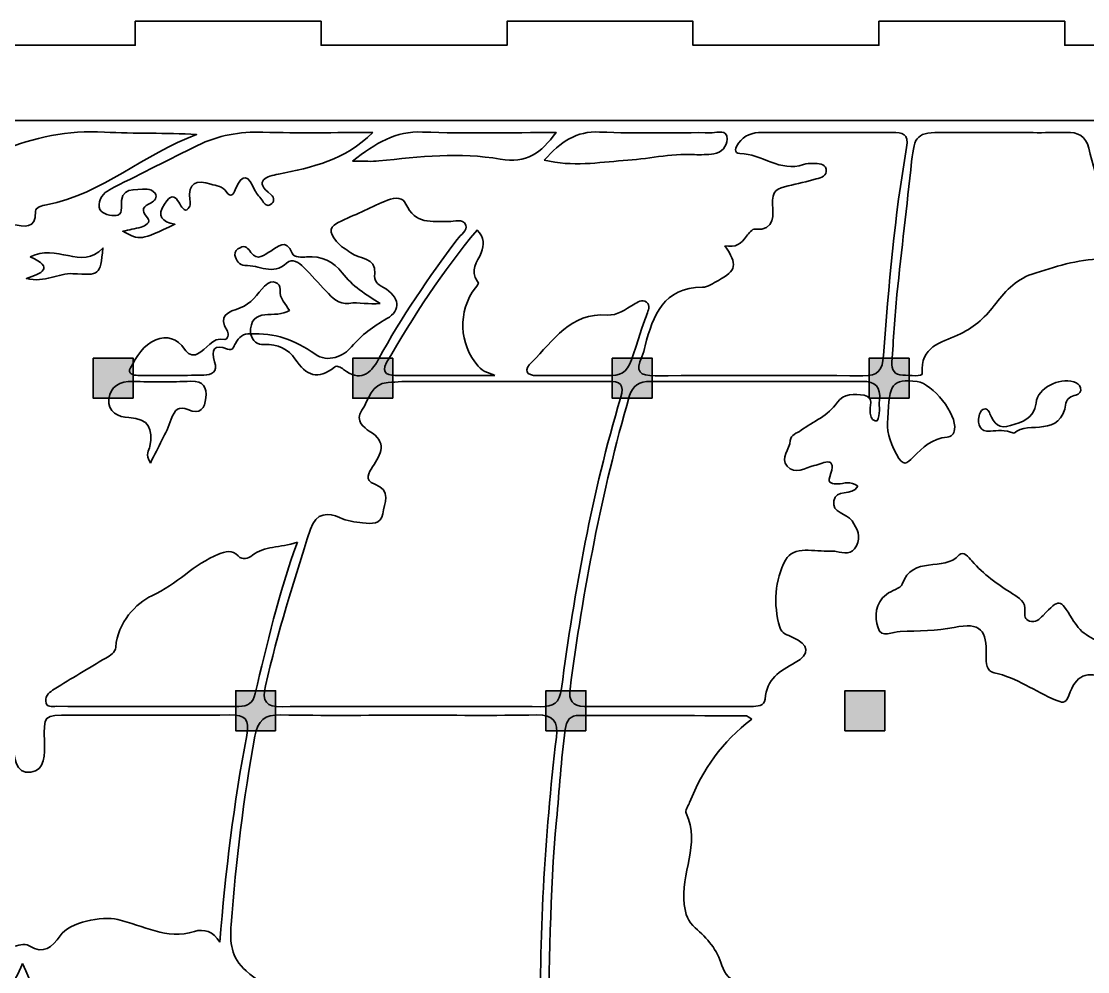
# Model space of a CAD drawing. Header units: millimetres. Extents: x 1 to 1629, y -192 to 365.
# Drawn here: x 152.3 to 285.6, y 246.3 to 365.1 of the extents above; entities that cross this region are included whole.
import ezdxf

# ---------------------------------------------------------------- set-up
doc = ezdxf.new("R2010")
doc.units = ezdxf.units.MM
doc.header["$MEASUREMENT"] = 0
for name, color, linetype, lineweight in [('CorteExterno', 7, 'Continuous', 0), ('CorteInterno', 7, 'Continuous', 0), ('Marcacao', 7, 'Continuous', 0)]:
    doc.layers.add(name, color=color, linetype=linetype, lineweight=lineweight)

# ---------------------------------------------------------------- blocks, each defined once
blk = doc.blocks.new('Block_4')
at = {"layer": 'CorteInterno', "true_color": 0x66b32e, "transparency": 33554687}
h = blk.add_hatch(color=85, dxfattribs=at)
h.dxf.hatch_style = 2
h.paths.add_polyline_path([(166.27, 317.95), (161.27, 317.95), (161.27, 322.95), (166.27, 322.95)])
h = blk.add_hatch(color=85, dxfattribs=at)
h.dxf.hatch_style = 2
h.paths.add_polyline_path([(198.73, 317.95), (193.73, 317.95), (193.73, 322.95), (198.73, 322.95)])
h = blk.add_hatch(color=85, dxfattribs=at)
h.dxf.hatch_style = 2
h.paths.add_polyline_path([(231.18, 317.95), (226.18, 317.95), (226.18, 322.95), (231.18, 322.95)])
h = blk.add_hatch(color=85, dxfattribs=at)
h.dxf.hatch_style = 2
h.paths.add_polyline_path([(263.29, 317.95), (258.29, 317.95), (258.29, 322.95), (263.29, 322.95)])
h = blk.add_hatch(color=85, dxfattribs=at)
h.dxf.hatch_style = 2
h.paths.add_polyline_path([(184.08, 276.37), (179.08, 276.37), (179.08, 281.37), (184.08, 281.37)])
h = blk.add_hatch(color=85, dxfattribs=at)
h.dxf.hatch_style = 2
h.paths.add_polyline_path([(222.88, 276.37), (217.88, 276.37), (217.88, 281.37), (222.88, 281.37)])
h = blk.add_hatch(color=85, dxfattribs=at)
h.dxf.hatch_style = 2
h.paths.add_polyline_path([(260.28, 276.37), (255.28, 276.37), (255.28, 281.37), (260.28, 281.37)])
at = {"layer": 'CorteInterno', "color": 18, "lineweight": 35, "true_color": 0x020202}
for points in [[(166.27, 317.95), (161.27, 317.95), (161.27, 322.95), (166.27, 322.95)], [(198.73, 317.95), (193.73, 317.95), (193.73, 322.95), (198.73, 322.95)], [(231.18, 317.95), (226.18, 317.95), (226.18, 322.95), (231.18, 322.95)], [(263.29, 317.95), (258.29, 317.95), (258.29, 322.95), (263.29, 322.95)], [(184.08, 276.37), (179.08, 276.37), (179.08, 281.37), (184.08, 281.37)], [(222.88, 276.37), (217.88, 276.37), (217.88, 281.37), (222.88, 281.37)], [(260.28, 276.37), (255.28, 276.37), (255.28, 281.37), (260.28, 281.37)]]:
    blk.add_lwpolyline(points, close=True, dxfattribs=at)

msp = doc.modelspace()

# ---------------------------------------------------------------- linework, layer by layer
at = {"layer": 'CorteExterno', "color": 250, "lineweight": 35, "true_color": 0x1d1d1b}
msp.add_open_spline([(4.14, 362.07), (4.14, 362.07), (4.14, 339.69), (4.14, 339.69), (4.14, 339.69), (1.14, 339.69), (1.14, 339.69), (1.14, 339.69), (1.14, 316.44), (1.14, 316.44), (1.14, 316.44), (4.14, 316.44), (4.14, 316.44), (4.14, 316.44), (4.14, 293.19), (4.14, 293.19), (4.14, 293.19), (1.14, 293.19), (1.14, 293.19), (1.14, 293.19), (1.14, 269.94), (1.14, 269.94), (1.14, 269.94), (4.14, 269.94), (4.14, 269.94), (4.14, 269.94), (4.14, 246.69), (4.14, 246.69), (4.14, 246.69), (1.14, 246.69), (1.14, 246.69), (1.14, 246.69), (1.14, 223.44), (1.14, 223.44), (1.14, 223.44), (4.14, 223.44), (4.14, 223.44), (4.14, 223.44), (4.14, 200.19), (4.14, 200.19), (4.14, 200.19), (1.14, 200.19), (1.14, 200.19), (1.14, 200.19), (1.14, 176.94), (1.14, 176.94), (1.14, 176.94), (4.14, 176.94), (4.14, 176.94), (4.14, 176.94), (4.14, 153.69), (4.14, 153.69), (4.14, 153.69), (1.14, 153.69), (1.14, 153.69), (1.14, 153.69), (1.14, 130.44), (1.14, 130.44), (1.14, 130.44), (4.14, 130.44), (4.14, 130.44), (4.14, 130.44), (4.14, 108.07), (4.14, 108.07), (4.14, 108.07), (27.02, 108.07), (27.02, 108.07), (27.02, 108.07), (27.02, 105.07), (27.02, 105.07), (27.02, 105.07), (50.27, 105.07), (50.27, 105.07), (50.27, 105.07), (50.27, 108.07), (50.27, 108.07), (50.27, 108.07), (73.52, 108.07), (73.52, 108.07), (73.52, 108.07), (73.52, 105.07), (73.52, 105.07), (73.52, 105.07), (96.77, 105.07), (96.77, 105.07), (96.77, 105.07), (96.77, 108.07), (96.77, 108.07), (96.77, 108.07), (120.02, 108.07), (120.02, 108.07), (120.02, 108.07), (120.02, 105.07), (120.02, 105.07), (120.02, 105.07), (143.27, 105.07), (143.27, 105.07), (143.27, 105.07), (143.27, 108.07), (143.27, 108.07), (143.27, 108.07), (166.52, 108.07), (166.52, 108.07), (166.52, 108.07), (166.52, 105.07), (166.52, 105.07), (166.52, 105.07), (189.77, 105.07), (189.77, 105.07), (189.77, 105.07), (189.77, 108.07), (189.77, 108.07), (189.77, 108.07), (213.02, 108.07), (213.02, 108.07), (213.02, 108.07), (213.02, 105.07), (213.02, 105.07), (213.02, 105.07), (236.27, 105.07), (236.27, 105.07), (236.27, 105.07), (236.27, 108.07), (236.27, 108.07), (236.27, 108.07), (259.52, 108.07), (259.52, 108.07), (259.52, 108.07), (259.52, 105.07), (259.52, 105.07), (259.52, 105.07), (282.77, 105.07), (282.77, 105.07), (282.77, 105.07), (282.77, 108.07), (282.77, 108.07), (282.77, 108.07), (306.02, 108.07), (306.02, 108.07), (306.02, 108.07), (306.02, 105.07), (306.02, 105.07), (306.02, 105.07), (329.27, 105.07), (329.27, 105.07), (329.27, 105.07), (329.27, 108.07), (329.27, 108.07), (329.27, 108.07), (352.52, 108.07), (352.52, 108.07), (352.52, 108.07), (352.52, 105.07), (352.52, 105.07), (352.52, 105.07), (375.77, 105.07), (375.77, 105.07), (375.77, 105.07), (375.77, 108.07), (375.77, 108.07), (375.77, 108.07), (399.02, 108.07), (399.02, 108.07), (399.02, 108.07), (399.02, 105.07), (399.02, 105.07), (399.02, 105.07), (422.27, 105.07), (422.27, 105.07), (422.27, 105.07), (422.27, 108.07), (422.27, 108.07), (422.27, 108.07), (445.52, 108.07), (445.52, 108.07), (445.52, 108.07), (445.52, 105.07), (445.52, 105.07), (445.52, 105.07), (468.77, 105.07), (468.77, 105.07), (468.77, 105.07), (468.77, 108.07), (468.77, 108.07), (468.77, 108.07), (492.02, 108.07), (492.02, 108.07), (492.02, 108.07), (492.02, 105.07), (492.02, 105.07), (492.02, 105.07), (515.27, 105.07), (515.27, 105.07), (515.27, 105.07), (515.27, 108.07), (515.27, 108.07), (515.27, 108.07), (538.14, 108.07), (538.14, 108.07), (538.14, 108.07), (538.14, 130.44), (538.14, 130.44), (538.14, 130.44), (541.14, 130.44), (541.14, 130.44), (541.14, 130.44), (541.14, 153.69), (541.14, 153.69), (541.14, 153.69), (538.14, 153.69), (538.14, 153.69), (538.14, 153.69), (538.14, 176.94), (538.14, 176.94), (538.14, 176.94), (541.14, 176.94), (541.14, 176.94), (541.14, 176.94), (541.14, 200.19), (541.14, 200.19), (541.14, 200.19), (538.14, 200.19), (538.14, 200.19), (538.14, 200.19), (538.14, 223.44), (538.14, 223.44), (538.14, 223.44), (541.14, 223.44), (541.14, 223.44), (541.14, 223.44), (541.14, 246.69), (541.14, 246.69), (541.14, 246.69), (538.14, 246.69), (538.14, 246.69), (538.14, 246.69), (538.14, 269.94), (538.14, 269.94), (538.14, 269.94), (541.14, 269.94), (541.14, 269.94), (541.14, 269.94), (541.14, 293.19), (541.14, 293.19), (541.14, 293.19), (538.14, 293.19), (538.14, 293.19), (538.14, 293.19), (538.14, 316.44), (538.14, 316.44), (538.14, 316.44), (541.14, 316.44), (541.14, 316.44), (541.14, 316.44), (541.14, 339.69), (541.14, 339.69), (541.14, 339.69), (538.14, 339.69), (538.14, 339.69), (538.14, 339.69), (538.14, 362.07), (538.14, 362.07), (538.14, 362.07), (515.27, 362.07), (515.27, 362.07), (515.27, 362.07), (515.27, 365.07), (515.27, 365.07), (515.27, 365.07), (492.02, 365.07), (492.02, 365.07), (492.02, 365.07), (492.02, 362.07), (492.02, 362.07), (492.02, 362.07), (468.77, 362.07), (468.77, 362.07), (468.77, 362.07), (468.77, 365.07), (468.77, 365.07), (468.77, 365.07), (445.52, 365.07), (445.52, 365.07), (445.52, 365.07), (445.52, 362.07), (445.52, 362.07), (445.52, 362.07), (422.27, 362.07), (422.27, 362.07), (422.27, 362.07), (422.27, 365.07), (422.27, 365.07), (422.27, 365.07), (399.02, 365.07), (399.02, 365.07), (399.02, 365.07), (399.02, 362.07), (399.02, 362.07), (399.02, 362.07), (375.77, 362.07), (375.77, 362.07), (375.77, 362.07), (375.77, 365.07), (375.77, 365.07), (375.77, 365.07), (352.52, 365.07), (352.52, 365.07), (352.52, 365.07), (352.52, 362.07), (352.52, 362.07), (352.52, 362.07), (329.27, 362.07), (329.27, 362.07), (329.27, 362.07), (329.27, 365.07), (329.27, 365.07), (329.27, 365.07), (306.02, 365.07), (306.02, 365.07), (306.02, 365.07), (306.02, 362.07), (306.02, 362.07), (306.02, 362.07), (282.77, 362.07), (282.77, 362.07), (282.77, 362.07), (282.77, 365.07), (282.77, 365.07), (282.77, 365.07), (259.52, 365.07), (259.52, 365.07), (259.52, 365.07), (259.52, 362.07), (259.52, 362.07), (259.52, 362.07), (236.27, 362.07), (236.27, 362.07), (236.27, 362.07), (236.27, 365.07), (236.27, 365.07), (236.27, 365.07), (213.02, 365.07), (213.02, 365.07), (213.02, 365.07), (213.02, 362.07), (213.02, 362.07), (213.02, 362.07), (189.77, 362.07), (189.77, 362.07), (189.77, 362.07), (189.77, 365.07), (189.77, 365.07), (189.77, 365.07), (166.52, 365.07), (166.52, 365.07), (166.52, 365.07), (166.52, 362.07), (166.52, 362.07), (166.52, 362.07), (143.27, 362.07), (143.27, 362.07), (143.27, 362.07), (143.27, 365.07), (143.27, 365.07), (143.27, 365.07), (120.02, 365.07), (120.02, 365.07), (120.02, 365.07), (120.02, 362.07), (120.02, 362.07), (120.02, 362.07), (96.77, 362.07), (96.77, 362.07), (96.77, 362.07), (96.77, 365.07), (96.77, 365.07), (96.77, 365.07), (73.52, 365.07), (73.52, 365.07), (73.52, 365.07), (73.52, 362.07), (73.52, 362.07), (73.52, 362.07), (50.27, 362.07), (50.27, 362.07), (50.27, 362.07), (50.27, 365.07), (50.27, 365.07), (50.27, 365.07), (27.02, 365.07), (27.02, 365.07), (27.02, 365.07), (27.02, 362.07), (27.02, 362.07), (27.02, 362.07), (4.14, 362.07), (4.14, 362.07)], degree=3, knots=[0, 0, 0, 0, 1, 1, 1, 2, 2, 2, 3, 3, 3, 4, 4, 4, 5, 5, 5, 6, 6, 6, 7, 7, 7, 8, 8, 8, 9, 9, 9, 10, 10, 10, 11, 11, 11, 12, 12, 12, 13, 13, 13, 14, 14, 14, 15, 15, 15, 16, 16, 16, 17, 17, 17, 18, 18, 18, 19, 19, 19, 20, 20, 20, 21, 21, 21, 22, 22, 22, 23, 23, 23, 24, 24, 24, 25, 25, 25, 26, 26, 26, 27, 27, 27, 28, 28, 28, 29, 29, 29, 30, 30, 30, 31, 31, 31, 32, 32, 32, 33, 33, 33, 34, 34, 34, 35, 35, 35, 36, 36, 36, 37, 37, 37, 38, 38, 38, 39, 39, 39, 40, 40, 40, 41, 41, 41, 42, 42, 42, 43, 43, 43, 44, 44, 44, 45, 45, 45, 46, 46, 46, 47, 47, 47, 48, 48, 48, 49, 49, 49, 50, 50, 50, 51, 51, 51, 52, 52, 52, 53, 53, 53, 54, 54, 54, 55, 55, 55, 56, 56, 56, 57, 57, 57, 58, 58, 58, 59, 59, 59, 60, 60, 60, 61, 61, 61, 62, 62, 62, 63, 63, 63, 64, 64, 64, 65, 65, 65, 66, 66, 66, 67, 67, 67, 68, 68, 68, 69, 69, 69, 70, 70, 70, 71, 71, 71, 72, 72, 72, 73, 73, 73, 74, 74, 74, 75, 75, 75, 76, 76, 76, 77, 77, 77, 78, 78, 78, 79, 79, 79, 80, 80, 80, 81, 81, 81, 82, 82, 82, 83, 83, 83, 84, 84, 84, 85, 85, 85, 86, 86, 86, 87, 87, 87, 88, 88, 88, 89, 89, 89, 90, 90, 90, 91, 91, 91, 92, 92, 92, 93, 93, 93, 94, 94, 94, 95, 95, 95, 96, 96, 96, 97, 97, 97, 98, 98, 98, 99, 99, 99, 100, 100, 100, 101, 101, 101, 102, 102, 102, 103, 103, 103, 104, 104, 104, 105, 105, 105, 106, 106, 106, 107, 107, 107, 108, 108, 108, 109, 109, 109, 110, 110, 110, 111, 111, 111, 112, 112, 112, 113, 113, 113, 114, 114, 114, 115, 115, 115, 116, 116, 116, 117, 117, 117, 118, 118, 118, 119, 119, 119, 120, 120, 120, 121, 121, 121, 122, 122, 122, 123, 123, 123, 124, 124, 124, 125, 125, 125, 126, 126, 126, 127, 127, 127, 128, 128, 128, 129, 129, 129, 130, 130, 130, 131, 131, 131, 132, 132, 132, 132], dxfattribs=at)
at = {"layer": 'Marcacao', "color": 18, "lineweight": 35, "true_color": 0x000000}
for points, knots in [([(38.32, 195.24), (35.68, 200.91), (33.87, 206.86), (32.51, 212.96), (29.46, 226.67), (29.42, 240.4), (32.02, 254.17), (34.51, 267.33), (39.76, 279.4), (47.26, 290.38), (54.56, 301.06), (63.58, 310.26), (73.81, 318.2), (94.15, 333.96), (116.93, 344.89), (141.58, 352.05), (143.47, 352.6), (145.39, 352.69), (147.34, 352.69), (172.03, 352.69), (196.72, 352.69), (221.4, 352.69), (248.03, 352.69), (274.66, 352.68), (301.29, 352.68), (315.93, 352.68), (330.58, 352.71), (345.22, 352.69), (360.91, 352.66), (376.62, 352.28), (392.3, 352.68), (399.05, 352.86), (405.07, 350.89), (411.15, 348.81), (425.51, 343.89), (439.26, 337.53), (452.17, 329.57), (471.2, 317.83), (487.77, 303.36), (499.13, 283.75), (506.57, 270.91), (510.79, 256.98), (511.86, 242.1), (513.45, 220.03), (508.26, 199.7), (496.33, 181.11), (491.42, 173.45), (485.51, 166.58), (478.89, 160.34), (463.14, 145.49), (444.79, 134.77), (424.95, 126.43), (417.63, 123.35), (410.15, 120.73), (402.56, 118.42), (400.38, 117.76), (398.16, 117.47), (395.86, 117.47), (354.25, 117.5), (312.64, 117.49), (271.03, 117.49), (230.39, 117.49), (189.75, 117.53), (149.12, 117.44), (144.58, 117.43), (140.29, 118.12), (136.02, 119.51), (115.34, 126.23), (95.8, 135.29), (78.14, 148.09), (63.58, 158.66), (51.21, 171.29), (42.3, 187.08), (41.67, 188.21), (41.04, 189.35), (40.51, 190.53), (40.51, 190.53), (38.32, 195.24), (38.32, 195.24)], [0, 0, 0, 0, 1, 1, 1, 2, 2, 2, 3, 3, 3, 4, 4, 4, 5, 5, 5, 6, 6, 6, 7, 7, 7, 8, 8, 8, 9, 9, 9, 10, 10, 10, 11, 11, 11, 12, 12, 12, 13, 13, 13, 14, 14, 14, 15, 15, 15, 16, 16, 16, 17, 17, 17, 18, 18, 18, 19, 19, 19, 20, 20, 20, 21, 21, 21, 22, 22, 22, 23, 23, 23, 24, 24, 24, 25, 25, 25, 26, 26, 26, 26]), ([(146.01, 333.99), (145.41, 335.09), (142.86, 335.39), (144.45, 336.54), (146.37, 337.94), (148.41, 339.92), (151.28, 339.64), (152.52, 339.51), (154.18, 338.91), (154.05, 341.32), (154.02, 341.81), (154.87, 342.03), (155.43, 342.14), (162.42, 343.44), (167.62, 348.57), (174.2, 350.9), (170.32, 351.17), (166.48, 351.01), (162.66, 351.21), (158.12, 351.45), (153.87, 350.63), (149.7, 348.84), (143.83, 346.33), (137.96, 343.85), (132.27, 340.95), (128.57, 339.06), (124.85, 337.21), (121.61, 334.82), (129.7, 331.38), (137.89, 336.06), (146.01, 333.99)], [0, 0, 0, 0, 1, 1, 1, 2, 2, 2, 3, 3, 3, 4, 4, 4, 5, 5, 5, 6, 6, 6, 7, 7, 7, 8, 8, 8, 9, 9, 9, 10, 10, 10, 10]), ([(196.22, 351.17), (191.5, 351.17), (186.99, 351.07), (182.49, 351.21), (179.59, 351.29), (176.87, 350.83), (174.29, 349.54), (170.82, 347.81), (167.35, 346.09), (163.9, 344.32), (163.12, 343.93), (162.3, 343.52), (162.06, 342.52), (161.8, 341.45), (162.43, 341.01), (163.3, 340.84), (164.03, 340.7), (164.89, 340.68), (164.78, 341.8), (164.51, 344.49), (166.51, 343.96), (168, 344.09), (168.33, 344.11), (168.83, 343.85), (169, 343.57), (169.31, 343.07), (168.96, 342.61), (168.51, 342.39), (167.56, 341.92), (167.11, 341.53), (168.05, 340.5), (168.56, 339.94), (167.77, 339.51), (167.24, 339.35), (166.5, 339.12), (165.73, 339), (164.96, 338.83), (167.14, 337.65), (167.14, 337.65), (171.48, 339.7), (169.8, 340), (169.22, 340.72), (170.17, 342.22), (171.77, 344.74), (172.01, 341.15), (172.99, 341.5), (173.49, 341.93), (173.4, 342.34), (173.35, 342.74), (173.07, 344.92), (174.18, 345.26), (175.97, 344.72), (176.67, 344.51), (177.47, 344.45), (177.9, 343.8), (178.51, 342.86), (178.82, 343.51), (179.02, 344), (179.94, 346.28), (180.69, 345.78), (181.49, 343.93), (181.7, 343.43), (182.17, 343.04), (182.48, 342.57), (182.72, 342.21), (182.99, 341.87), (183.43, 342.15), (183.94, 342.47), (183.95, 343.05), (183.52, 343.38), (181.16, 345.18), (183.04, 345.7), (184.42, 345.97), (188.63, 346.79), (192.75, 347.72), (196.22, 351.17)], [0, 0, 0, 0, 1, 1, 1, 2, 2, 2, 3, 3, 3, 4, 4, 4, 5, 5, 5, 6, 6, 6, 7, 7, 7, 8, 8, 8, 9, 9, 9, 10, 10, 10, 11, 11, 11, 12, 12, 12, 13, 13, 13, 14, 14, 14, 15, 15, 15, 16, 16, 16, 17, 17, 17, 18, 18, 18, 19, 19, 19, 20, 20, 20, 21, 21, 21, 22, 22, 22, 23, 23, 23, 24, 24, 24, 25, 25, 25, 25]), ([(193.69, 347.6), (195.23, 347.6), (196.12, 347.51), (196.99, 347.61), (202.05, 348.15), (207.16, 348.72), (212.16, 347.84), (215.48, 347.26), (217.25, 348.6), (219.16, 351.17), (213.4, 351.17), (207.91, 351.01), (202.45, 351.23), (199.07, 351.37), (196.62, 349.86), (193.69, 347.6)], [0, 0, 0, 0, 1, 1, 1, 2, 2, 2, 3, 3, 3, 4, 4, 4, 5, 5, 5, 5]), ([(217.68, 347.72), (221.24, 346.84), (224.45, 347.45), (227.55, 347.65), (230.5, 347.84), (233.44, 348.55), (236.45, 348.41), (237.25, 348.37), (238.07, 348.39), (238.87, 348.5), (239.88, 348.65), (240.51, 349.46), (240.53, 350.34), (240.55, 351.66), (239.34, 351.13), (238.67, 351.14), (233.98, 351.19), (229.28, 351.02), (224.6, 351.23), (221.66, 351.37), (219.73, 350.03), (217.68, 347.72)], [0, 0, 0, 0, 1, 1, 1, 2, 2, 2, 3, 3, 3, 4, 4, 4, 5, 5, 5, 6, 6, 6, 7, 7, 7, 7]), ([(240.26, 337.02), (241.87, 334.6), (241.73, 333.93), (239.45, 332.68), (238.82, 332.33), (238.13, 331.82), (237.47, 331.82), (232.52, 331.84), (231.31, 328.28), (230.28, 324.51), (230.15, 324.04), (230.08, 323.55), (229.87, 323.12), (229, 321.29), (229.59, 320.73), (231.55, 320.75), (240.21, 320.82), (248.86, 320.83), (257.52, 320.75), (259.44, 320.73), (259.97, 321.45), (260.1, 323.28), (260.75, 331.98), (261.48, 340.68), (262.99, 349.29), (263.29, 351.04), (262.49, 351.19), (261.17, 351.19), (255.75, 351.16), (250.33, 351.16), (244.91, 351.18), (243.68, 351.19), (242.68, 350.83), (241.96, 349.83), (241.62, 349.34), (241.27, 348.56), (242.15, 348.55), (244.88, 348.5), (247.19, 346.16), (250.09, 347.16), (250.47, 347.29), (250.89, 347.3), (251.29, 347.29), (251.93, 347.28), (252.75, 347.34), (252.92, 346.57), (253.11, 345.74), (252.31, 345.54), (251.69, 345.37), (250.52, 345.05), (249.34, 344.75), (248.16, 344.5), (246.87, 344.21), (246.08, 343.9), (246.21, 342.13), (246.27, 341.16), (246.65, 338.76), (244.03, 339.1), (243.71, 339.14), (243.22, 338.59), (242.97, 338.21), (242.34, 337.28), (241.57, 336.71), (240.26, 337.02)], [0, 0, 0, 0, 1, 1, 1, 2, 2, 2, 3, 3, 3, 4, 4, 4, 5, 5, 5, 6, 6, 6, 7, 7, 7, 8, 8, 8, 9, 9, 9, 10, 10, 10, 11, 11, 11, 12, 12, 12, 13, 13, 13, 14, 14, 14, 15, 15, 15, 16, 16, 16, 17, 17, 17, 18, 18, 18, 19, 19, 19, 20, 20, 20, 21, 21, 21, 21]), ([(274.68, 351.17), (274.68, 351.17), (274.68, 351.17), (274.68, 351.18), (272.34, 351.18), (269.99, 351.18), (267.65, 351.17), (264.27, 351.17), (263.98, 350.87), (263.61, 347.53), (263.02, 341.99), (262.35, 336.46), (261.78, 330.91), (261.49, 328.1), (261.33, 325.27), (261.16, 322.45), (261.1, 321.54), (261.46, 320.82), (262.51, 320.83), (263.36, 320.85), (264.99, 320.57), (264.95, 321.05), (264.64, 324.41), (267.32, 324.92), (269.37, 325.84), (271.28, 326.7), (272.67, 327.88), (273.94, 329.53), (275.17, 331.14), (276.53, 332.74), (278.68, 333.46), (281.51, 334.4), (284.34, 335.28), (287.35, 335.37), (288.63, 335.41), (289.37, 335.76), (288.96, 337.26), (287.86, 341.23), (286.8, 345.22), (285.77, 349.21), (285.37, 350.73), (284.45, 351.23), (282.93, 351.19), (280.18, 351.11), (277.43, 351.17), (274.68, 351.17)], [0, 0, 0, 0, 1, 1, 1, 2, 2, 2, 3, 3, 3, 4, 4, 4, 5, 5, 5, 6, 6, 6, 7, 7, 7, 8, 8, 8, 9, 9, 9, 10, 10, 10, 11, 11, 11, 12, 12, 12, 13, 13, 13, 14, 14, 14, 15, 15, 15, 15]), ([(180.92, 325.99), (180.84, 329.68), (184.19, 327.71), (185.79, 328.93), (185.38, 329.75), (184.51, 330.34), (184.63, 331.56), (184.7, 332.24), (183.73, 333.06), (182.7, 331.96), (181.78, 330.97), (181, 329.74), (179.66, 329.25), (178.21, 328.72), (176.74, 328.35), (178.05, 326.32), (178.28, 325.97), (178, 325.25), (177.73, 325.3), (176.05, 325.62), (175.47, 324.03), (174.32, 323.48), (173.63, 323.15), (173.08, 323.5), (172.68, 324.1), (171.79, 325.45), (170.46, 325.8), (169.08, 325.25), (167.52, 324.63), (166.71, 323.11), (165.91, 321.74), (165.48, 320.98), (166.3, 320.81), (166.86, 320.81), (169.61, 320.79), (172.35, 320.78), (175.09, 320.84), (176.08, 320.86), (176.85, 321.24), (176.45, 322.51), (175.98, 324.02), (176.35, 324.75), (178.04, 324.09), (178.76, 323.8), (178.86, 324.48), (179.04, 324.79), (179.49, 325.56), (180.01, 326.07), (180.94, 326.01), (181.18, 325.12), (181.74, 324.58), (182.68, 324.65), (184.29, 324.77), (185.75, 324.01), (186.49, 322.89), (187.93, 320.71), (189.34, 320.19), (191.45, 321.84), (191.78, 322.09), (192.21, 321.82), (192.55, 321.56), (194.61, 319.96), (195.89, 320.89), (196.96, 322.85), (199.82, 328.1), (203.19, 333.03), (206.79, 337.81), (207.22, 338.38), (208.12, 338.92), (207.85, 339.58), (207.49, 340.47), (206.44, 340.04), (205.68, 340.04), (203.61, 340.05), (201.49, 339.69), (200.37, 342.22), (200.02, 343.03), (199.1, 343.13), (198.07, 342.71), (196.12, 341.92), (194.26, 340.96), (192.34, 340.13), (190.68, 339.42), (190.73, 338.8), (191.69, 337.55), (192.2, 336.88), (192.89, 336.59), (193.47, 336.13), (194.5, 335.3), (196.69, 335.62), (196.48, 333.56), (196.37, 332.52), (196.74, 332.28), (197.56, 331.81), (199.61, 330.63), (199.84, 328.92), (197.99, 327.9), (196.26, 326.94), (194.88, 325.88), (193.56, 324.37), (192.59, 323.25), (190.67, 322.27), (188.96, 323.49), (186.53, 325.24), (183.91, 326.15), (180.92, 325.99)], [0, 0, 0, 0, 1, 1, 1, 2, 2, 2, 3, 3, 3, 4, 4, 4, 5, 5, 5, 6, 6, 6, 7, 7, 7, 8, 8, 8, 9, 9, 9, 10, 10, 10, 11, 11, 11, 12, 12, 12, 13, 13, 13, 14, 14, 14, 15, 15, 15, 16, 16, 16, 17, 17, 17, 18, 18, 18, 19, 19, 19, 20, 20, 20, 21, 21, 21, 22, 22, 22, 23, 23, 23, 24, 24, 24, 25, 25, 25, 26, 26, 26, 27, 27, 27, 28, 28, 28, 29, 29, 29, 30, 30, 30, 31, 31, 31, 32, 32, 32, 33, 33, 33, 34, 34, 34, 35, 35, 35, 35]), ([(211.49, 320.79), (210.84, 321.12), (210.03, 321.21), (209.39, 321.96), (207.01, 324.74), (206.83, 328.79), (209.06, 331.77), (209.26, 332.03), (209.59, 332.25), (209.34, 332.56), (208.24, 333.92), (209.36, 335.01), (209.79, 336.14), (210.18, 337.14), (210.22, 337.98), (209.26, 338.98), (204.92, 333.79), (201.31, 328.18), (197.96, 322.41), (197.13, 320.96), (198.32, 320.8), (199.37, 320.79), (203.41, 320.78), (207.45, 320.79), (211.49, 320.79)], [0, 0, 0, 0, 1, 1, 1, 2, 2, 2, 3, 3, 3, 4, 4, 4, 5, 5, 5, 6, 6, 6, 7, 7, 7, 8, 8, 8, 8]), ([(153.38, 335.61), (156.52, 334.23), (154.76, 333.55), (152.91, 332.91), (155.2, 332.33), (156.91, 333.61), (158.71, 333.52), (162.11, 333.34), (162.1, 333.22), (162.48, 336.72), (159.77, 333.87), (156.61, 337.41), (153.38, 335.61)], [0, 0, 0, 0, 1, 1, 1, 2, 2, 2, 3, 3, 3, 4, 4, 4, 4]), ([(197.15, 329.79), (195.38, 330.91), (193.66, 331.96), (192.39, 333.63), (191.31, 335.05), (189.81, 335.76), (187.95, 335.62), (187.34, 335.58), (186.4, 335.49), (186.16, 336.08), (185.36, 338.01), (184.39, 336.89), (183.46, 336.35), (182.63, 335.86), (181.86, 335.03), (180.97, 336.18), (180.61, 336.65), (180.31, 337.14), (179.62, 336.77), (179.25, 336.58), (178.91, 336.3), (178.99, 335.85), (179.11, 335.16), (179.55, 334.54), (180.24, 334.56), (181.97, 334.61), (183.74, 333.22), (185.45, 334.84), (186.16, 335.51), (186.99, 334.91), (187.58, 334.32), (188.54, 333.36), (189.45, 332.34), (190.38, 331.34), (191.16, 330.5), (191.96, 329.63), (193.23, 329.81), (194.52, 330), (195.74, 329.63), (197.15, 329.79)], [0, 0, 0, 0, 1, 1, 1, 2, 2, 2, 3, 3, 3, 4, 4, 4, 5, 5, 5, 6, 6, 6, 7, 7, 7, 8, 8, 8, 9, 9, 9, 10, 10, 10, 11, 11, 11, 12, 12, 12, 13, 13, 13, 13]), ([(221.48, 320.78), (228.52, 320.93), (227.63, 319.62), (229.83, 326.59), (230.02, 327.21), (230.29, 327.8), (230.49, 328.41), (230.67, 328.93), (231.01, 329.54), (230.44, 329.97), (229.89, 330.37), (229.35, 329.93), (228.88, 329.67), (227.82, 329.08), (226.8, 328.26), (225.55, 328.35), (220.95, 328.68), (218.8, 325.12), (216.11, 322.46), (215.14, 321.5), (215.27, 320.75), (216.88, 320.78), (218.41, 320.82), (219.94, 320.79), (221.48, 320.78)], [0, 0, 0, 0, 1, 1, 1, 2, 2, 2, 3, 3, 3, 4, 4, 4, 5, 5, 5, 6, 6, 6, 7, 7, 7, 8, 8, 8, 8]), ([(168.42, 309.85), (169.42, 311.9), (170.4, 313.55), (171.02, 315.33), (171.44, 316.54), (172, 317.01), (173.1, 316.53), (174.69, 315.84), (175.22, 316.7), (175.35, 318), (175.48, 319.27), (175.09, 320.14), (173.47, 320.07), (171.06, 319.96), (168.63, 319.98), (166.21, 320.05), (164.58, 320.1), (163.41, 319.39), (163.21, 317.87), (162.98, 316.24), (164.46, 315.56), (165.72, 315.52), (168.32, 315.42), (168.69, 314.08), (168.36, 311.92), (168.28, 311.41), (167.68, 310.96), (168.42, 309.85)], [0, 0, 0, 0, 1, 1, 1, 2, 2, 2, 3, 3, 3, 4, 4, 4, 5, 5, 5, 6, 6, 6, 7, 7, 7, 8, 8, 8, 9, 9, 9, 9]), ([(200.9, 279.4), (206.32, 279.4), (211.74, 279.44), (217.16, 279.38), (218.81, 279.36), (219.58, 279.83), (219.82, 281.64), (221.45, 293.92), (223.66, 306.09), (227.21, 317.97), (227.73, 319.73), (227.19, 320.07), (225.57, 320.06), (217, 320.01), (208.42, 320.03), (199.84, 320.02), (199.28, 320.02), (198.72, 319.94), (198.15, 319.91), (195.95, 319.79), (195.78, 317.78), (194.86, 316.44), (193.94, 315.11), (195.17, 314.23), (195.79, 313.85), (198.12, 312.42), (197.24, 311), (196.2, 309.36), (195.78, 308.69), (195.07, 307.69), (196.47, 307.19), (198.57, 306.43), (197.71, 304.82), (197.47, 303.51), (197.23, 302.14), (196.09, 302.24), (194.96, 302.37), (193.95, 302.48), (193.06, 302.56), (192.05, 303.05), (190.74, 303.69), (189.13, 303.7), (188.43, 301.56), (186.33, 295.11), (184.34, 288.62), (182.79, 282), (182.33, 280.02), (182.89, 279.35), (184.88, 279.38), (190.22, 279.45), (195.56, 279.4), (200.9, 279.4)], [0, 0, 0, 0, 1, 1, 1, 2, 2, 2, 3, 3, 3, 4, 4, 4, 5, 5, 5, 6, 6, 6, 7, 7, 7, 8, 8, 8, 9, 9, 9, 10, 10, 10, 11, 11, 11, 12, 12, 12, 13, 13, 13, 14, 14, 14, 15, 15, 15, 16, 16, 16, 17, 17, 17, 17]), ([(260.64, 315.4), (260.44, 314.08), (260.82, 312.62), (261.72, 310.95), (262.61, 309.29), (262.99, 309.78), (263.79, 310.58), (265, 311.79), (266.22, 312.93), (268.05, 313.09), (268.57, 313.13), (268.91, 313.47), (268.99, 314.02), (269.28, 315.95), (266.27, 319.81), (264.3, 320.02), (261.21, 320.36), (260.78, 319.87), (260.64, 315.4)], [0, 0, 0, 0, 1, 1, 1, 2, 2, 2, 3, 3, 3, 4, 4, 4, 5, 5, 5, 6, 6, 6, 6]), ([(276.43, 313.59), (278.22, 315.19), (282.33, 312.9), (282.91, 317.33), (282.99, 317.91), (283.58, 318.2), (284.17, 318.35), (284.61, 318.47), (284.87, 318.75), (284.75, 319.24), (284.64, 319.67), (284.32, 319.85), (283.9, 319.98), (282.01, 320.54), (279.43, 319.28), (279.17, 317.34), (278.89, 315.3), (277.42, 315.02), (275.98, 314.53), (274.59, 314.06), (273.87, 314.79), (273.41, 316.01), (273.28, 316.37), (272.98, 316.78), (272.52, 316.54), (272.28, 316.41), (272.1, 316.03), (272.05, 315.74), (271.85, 314.62), (272.12, 313.7), (273.47, 313.83), (274.37, 313.91), (275.23, 314), (276.43, 313.59)], [0, 0, 0, 0, 1, 1, 1, 2, 2, 2, 3, 3, 3, 4, 4, 4, 5, 5, 5, 6, 6, 6, 7, 7, 7, 8, 8, 8, 9, 9, 9, 10, 10, 10, 11, 11, 11, 11]), ([(256.87, 306.94), (255.98, 307.69), (255.17, 307.26), (254.4, 307.24), (253.8, 307.23), (253.07, 307.27), (253.37, 308.1), (254.35, 310.86), (252.72, 309.86), (251.43, 309.53), (250.31, 309.24), (249.03, 308.33), (248.04, 309.46), (247.15, 310.48), (248.37, 311.56), (248.44, 312.66), (248.49, 313.39), (249.26, 313.56), (249.78, 313.94), (251.32, 315.06), (253.17, 315.72), (254.33, 317.44), (255.07, 318.54), (256.51, 318.52), (257.69, 318.31), (259.01, 318.07), (258.26, 316.87), (258.44, 316.09), (258.54, 315.66), (258.59, 315.1), (259.3, 315.12), (259.76, 315.94), (259.5, 316.85), (259.59, 317.71), (259.77, 319.33), (259.12, 320.06), (257.4, 320.05), (248.59, 320.01), (239.77, 320.02), (230.96, 320.05), (229.55, 320.05), (228.71, 319.57), (228.3, 318.15), (224.84, 306.16), (222.52, 293.95), (220.9, 281.59), (220.71, 280.2), (221.15, 279.41), (222.68, 279.41), (229.64, 279.42), (236.59, 279.41), (243.55, 279.42), (244.28, 279.42), (245.23, 279.44), (245.29, 280.34), (245.48, 282.82), (247.1, 283.85), (249.06, 284.9), (250.98, 285.93), (250.78, 287.16), (248.76, 288.05), (248.09, 288.35), (247.35, 288.53), (247.12, 289.34), (246.29, 292.21), (246.52, 295.22), (247.83, 297.7), (248.85, 299.61), (251.5, 298.71), (253.46, 298.84), (253.7, 298.85), (253.95, 298.82), (254.19, 298.78), (255.14, 298.64), (256.14, 298.28), (256.72, 299.49), (257.29, 300.68), (256.84, 301.62), (256.16, 302.63), (255.5, 303.6), (253.61, 303.55), (253.87, 305.13), (254.12, 306.63), (256.14, 305.63), (256.87, 306.94)], [0, 0, 0, 0, 1, 1, 1, 2, 2, 2, 3, 3, 3, 4, 4, 4, 5, 5, 5, 6, 6, 6, 7, 7, 7, 8, 8, 8, 9, 9, 9, 10, 10, 10, 11, 11, 11, 12, 12, 12, 13, 13, 13, 14, 14, 14, 15, 15, 15, 16, 16, 16, 17, 17, 17, 18, 18, 18, 19, 19, 19, 20, 20, 20, 21, 21, 21, 22, 22, 22, 23, 23, 23, 24, 24, 24, 25, 25, 25, 26, 26, 26, 27, 27, 27, 28, 28, 28, 28]), ([(186.8, 299.95), (184.53, 299.23), (182.67, 299.49), (181.17, 298.32), (180.63, 297.9), (179.94, 297.67), (179.4, 298.23), (178.6, 299.06), (177.79, 298.76), (176.95, 298.44), (173.87, 297.25), (171.7, 294.64), (168.61, 293.25), (166.64, 292.35), (164.3, 289.9), (164.08, 286.83), (164.02, 286.12), (163.4, 285.8), (162.82, 285.46), (160.67, 284.19), (158.53, 282.89), (156.39, 281.58), (155.84, 281.24), (155.27, 280.8), (155.32, 280.07), (155.38, 279.24), (156.14, 279.43), (156.65, 279.43), (164.26, 279.41), (171.86, 279.42), (179.46, 279.41), (180.6, 279.4), (181.26, 279.89), (181.53, 281.02), (182.97, 287.22), (184.43, 293.42), (186.8, 299.95)], [0, 0, 0, 0, 1, 1, 1, 2, 2, 2, 3, 3, 3, 4, 4, 4, 5, 5, 5, 6, 6, 6, 7, 7, 7, 8, 8, 8, 9, 9, 9, 10, 10, 10, 11, 11, 11, 12, 12, 12, 12]), ([(296.02, 283.63), (295.76, 284.73), (296.62, 286.49), (294.92, 287.12), (292.69, 287.94), (291.8, 289.77), (290.79, 291.6), (290.44, 292.22), (290.5, 293.47), (289.27, 292.97), (288.21, 292.54), (288.62, 291.71), (288.99, 290.94), (289.63, 289.59), (288.61, 288.78), (287.84, 288.03), (287, 287.21), (286.18, 287.94), (285.45, 288.4), (284.68, 288.88), (284.17, 289.61), (283.7, 290.38), (282.12, 292.92), (282.11, 292.91), (280.05, 290.79), (279.59, 290.33), (279.1, 289.85), (278.37, 290.09), (277.81, 290.28), (277.7, 290.79), (277.77, 291.28), (277.95, 292.53), (277.01, 292.98), (276.22, 293.5), (274.39, 294.7), (272.58, 295.91), (271.16, 297.61), (270.76, 298.1), (270.04, 298.87), (269.58, 298.35), (267.67, 296.18), (263.64, 298.35), (262.45, 294.72), (262.25, 294.14), (261.09, 293.92), (260.46, 293.43), (259.02, 292.33), (258.95, 290.67), (259.41, 289.23), (259.85, 287.87), (261.25, 288.78), (262.19, 288.8), (264.45, 288.86), (266.75, 288.86), (268.94, 289.3), (272.24, 289.97), (273.04, 288.91), (272.95, 285.82), (272.92, 284.84), (272.94, 283.81), (273.94, 283.61), (276.78, 283.05), (279.04, 281.25), (281.65, 280.21), (282.36, 279.93), (282.89, 279.63), (283.28, 280.77), (284.17, 283.37), (285.48, 283.92), (288.01, 282.88), (289.65, 282.2), (291.21, 281.34), (292.96, 280.93), (295.96, 280.21), (296.11, 280.31), (296.02, 283.63)], [0, 0, 0, 0, 1, 1, 1, 2, 2, 2, 3, 3, 3, 4, 4, 4, 5, 5, 5, 6, 6, 6, 7, 7, 7, 8, 8, 8, 9, 9, 9, 10, 10, 10, 11, 11, 11, 12, 12, 12, 13, 13, 13, 14, 14, 14, 15, 15, 15, 16, 16, 16, 17, 17, 17, 18, 18, 18, 19, 19, 19, 20, 20, 20, 21, 21, 21, 22, 22, 22, 23, 23, 23, 24, 24, 24, 25, 25, 25, 25]), ([(177.09, 249.94), (177.8, 258.73), (178.84, 267.31), (180.47, 275.8), (180.85, 277.83), (180.3, 278.38), (178.33, 278.35), (171.69, 278.27), (165.06, 278.33), (158.42, 278.33), (155.02, 278.32), (155.07, 278.32), (155.17, 275.01), (155.21, 273.48), (155.28, 271.4), (153.47, 271.19), (151.43, 270.94), (151.44, 273.13), (151.25, 274.57), (150.8, 277.99), (150.85, 277.91), (147.4, 278.31), (145.02, 278.59), (143.71, 277.72), (143.22, 275.42), (142.75, 273.2), (142.27, 270.99), (141.73, 268.79), (141.42, 267.51), (141.59, 266.82), (143.16, 266.81), (144.45, 266.81), (145.44, 266.25), (144.64, 264.66), (144.38, 264.16), (144.01, 263.71), (143.79, 263.2), (142.18, 259.47), (142.19, 259.47), (146.29, 258.91), (148.6, 258.59), (148.93, 257.99), (148.26, 255.65), (147.92, 254.49), (147.57, 253.29), (147.54, 252.1), (147.48, 249.83), (148.92, 248.81), (151.13, 249.35), (151.84, 249.53), (152.6, 249.86), (153.25, 249.48), (155.1, 248.37), (156.1, 249.28), (157.13, 250.75), (158.32, 252.44), (162.35, 253.25), (164.33, 252.78), (167.47, 252.04), (170.43, 250.19), (173.91, 251.28), (175.09, 251.65), (176.32, 251.31), (177.09, 249.94)], [0, 0, 0, 0, 1, 1, 1, 2, 2, 2, 3, 3, 3, 4, 4, 4, 5, 5, 5, 6, 6, 6, 7, 7, 7, 8, 8, 8, 9, 9, 9, 10, 10, 10, 11, 11, 11, 12, 12, 12, 13, 13, 13, 14, 14, 14, 15, 15, 15, 16, 16, 16, 17, 17, 17, 18, 18, 18, 19, 19, 19, 20, 20, 20, 21, 21, 21, 21]), ([(200.72, 278.32), (195.39, 278.32), (190.05, 278.24), (184.71, 278.36), (182.68, 278.41), (181.85, 277.66), (181.49, 275.71), (180.06, 267.91), (179.11, 260.05), (178.51, 252.15), (178.34, 249.92), (178.48, 248.05), (180.38, 246.35), (181.68, 245.19), (182.81, 244.38), (184.56, 244.39), (187.29, 244.39), (189.08, 242.88), (190.27, 240.56), (190.74, 239.63), (191.33, 238.67), (191.47, 237.67), (191.79, 235.33), (193.35, 235.19), (195.17, 235.19), (201.64, 235.22), (208.11, 235.26), (214.58, 235.17), (216.57, 235.14), (217.29, 235.82), (217.25, 237.83), (217, 250.46), (217.7, 263.04), (219.19, 275.58), (219.42, 277.52), (218.86, 278.4), (216.74, 278.35), (211.4, 278.25), (206.06, 278.32), (200.72, 278.32)], [0, 0, 0, 0, 1, 1, 1, 2, 2, 2, 3, 3, 3, 4, 4, 4, 5, 5, 5, 6, 6, 6, 7, 7, 7, 8, 8, 8, 9, 9, 9, 10, 10, 10, 11, 11, 11, 12, 12, 12, 13, 13, 13, 13]), ([(243.62, 277.82), (243.22, 278.08), (243.09, 278.24), (242.96, 278.24), (236.01, 278.27), (229.05, 278.28), (222.1, 278.3), (220.88, 278.31), (220.45, 277.67), (220.29, 276.52), (219.78, 272.75), (219.57, 268.96), (219.2, 265.18), (218.29, 256), (218.44, 246.78), (217.96, 237.58), (217.86, 235.78), (218.62, 235.18), (220.38, 235.18), (231.86, 235.23), (243.35, 235.23), (254.83, 235.19), (256.64, 235.18), (257.34, 235.93), (257.22, 237.66), (257.17, 238.47), (257.21, 239.28), (257.2, 240.09), (257.18, 240.99), (256.94, 241.52), (255.81, 241.6), (253.79, 241.74), (251.79, 241.97), (249.79, 241.48), (247.74, 240.98), (245.78, 240.75), (244.36, 242.8), (243.17, 244.53), (240.54, 244.73), (239.88, 247.04), (239.33, 248.99), (238.03, 250.44), (236.56, 251.72), (235.63, 252.54), (235.33, 253.46), (235.17, 254.66), (234.67, 258.47), (237.26, 262.21), (235.41, 266.06), (235.26, 266.37), (235.67, 266.96), (235.85, 267.41), (237.49, 271.49), (239.89, 275.03), (243.62, 277.82)], [0, 0, 0, 0, 1, 1, 1, 2, 2, 2, 3, 3, 3, 4, 4, 4, 5, 5, 5, 6, 6, 6, 7, 7, 7, 8, 8, 8, 9, 9, 9, 10, 10, 10, 11, 11, 11, 12, 12, 12, 13, 13, 13, 14, 14, 14, 15, 15, 15, 16, 16, 16, 17, 17, 17, 18, 18, 18, 18]), ([(152.4, 247.27), (151.84, 246.01), (151.49, 244.37), (150.09, 245.21), (147.42, 246.81), (144.02, 247.61), (143.08, 251.39), (142.8, 252.5), (141.61, 254.01), (140.08, 253.75), (138.67, 253.51), (139.03, 251.87), (138.94, 250.86), (138.6, 247.33), (138.36, 243.79), (138.3, 240.24), (138.22, 234.64), (137.62, 235.25), (143.32, 235.2), (144.69, 235.19), (146.06, 235.17), (147.43, 235.22), (148.15, 235.24), (148.98, 235.2), (149.55, 235.53), (153.91, 238.08), (155.03, 242.48), (152.4, 247.27)], [0, 0, 0, 0, 1, 1, 1, 2, 2, 2, 3, 3, 3, 4, 4, 4, 5, 5, 5, 6, 6, 6, 7, 7, 7, 8, 8, 8, 9, 9, 9, 9])]:
    msp.add_open_spline(points, degree=3, knots=knots, dxfattribs=at)

# ---------------------------------------------------------------- block references
at = {"layer": 'CorteInterno'}
msp.add_blockref('Block_4', (0, 0), dxfattribs=at)

doc.saveas('drawing.dxf')
